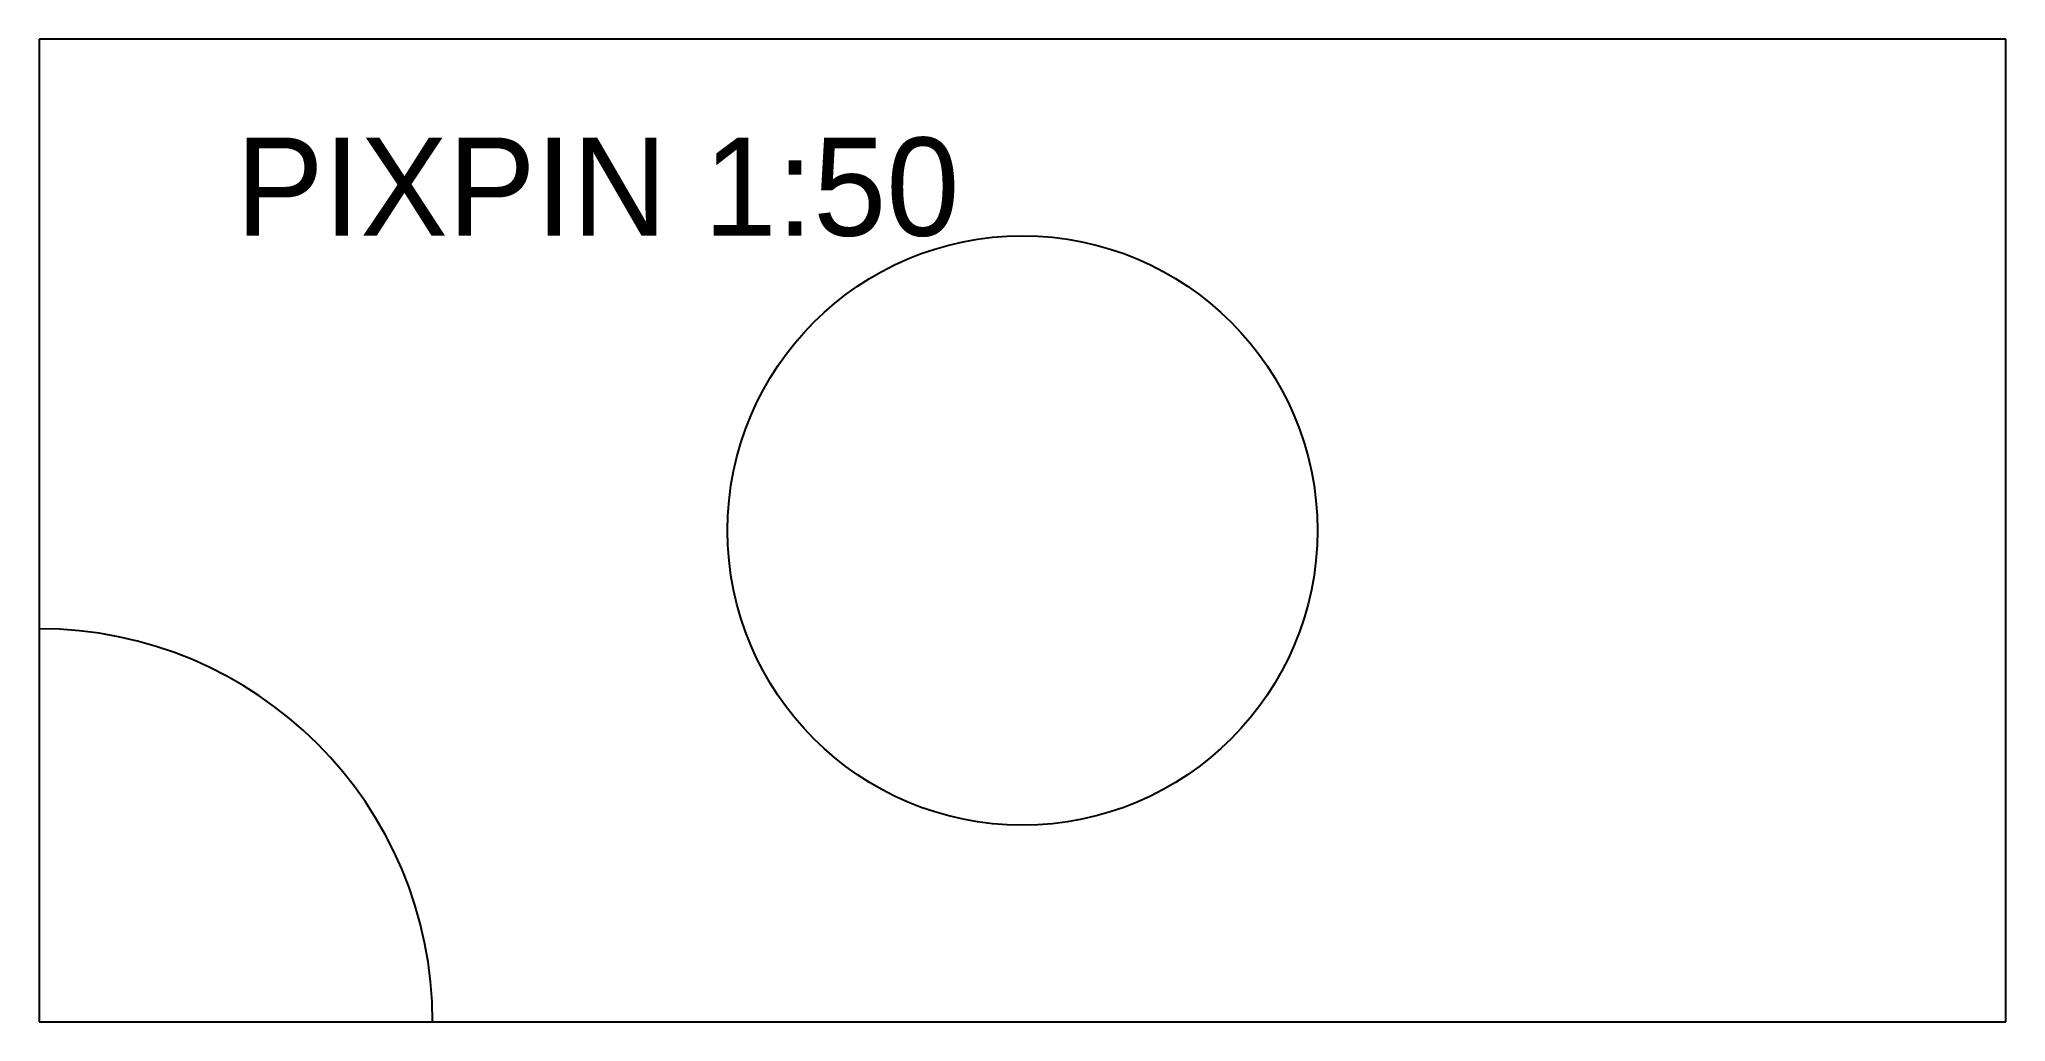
# Model space of a CAD drawing. Header units: metres. Extents: x 0 to 10, y 0 to 5.
import ezdxf

# ---------------------------------------------------------------- set-up
doc = ezdxf.new("R2010")
doc.units = ezdxf.units.M

msp = doc.modelspace()

# ---------------------------------------------------------------- linework, layer by layer
at = {"color": 7}
for p, q in [((10, 5), (0, 5)), ((0, 5), (0, 0)), ((0, 0), (10, 0))]:
    msp.add_line(p, q, dxfattribs=at)
at = {"color": 1}
msp.add_line((10, 0), (10, 5), dxfattribs=at)
at = {"color": 3}
msp.add_circle((5, 2.5), 1.5, dxfattribs=at)
at = {"color": 5}
msp.add_arc((0, 0), 2, 0, 90, dxfattribs=at)

# ---------------------------------------------------------------- texts
msp.add_text('PIXPIN 1:50', height=0.5).set_placement((1, 4))

doc.saveas('drawing.dxf')
